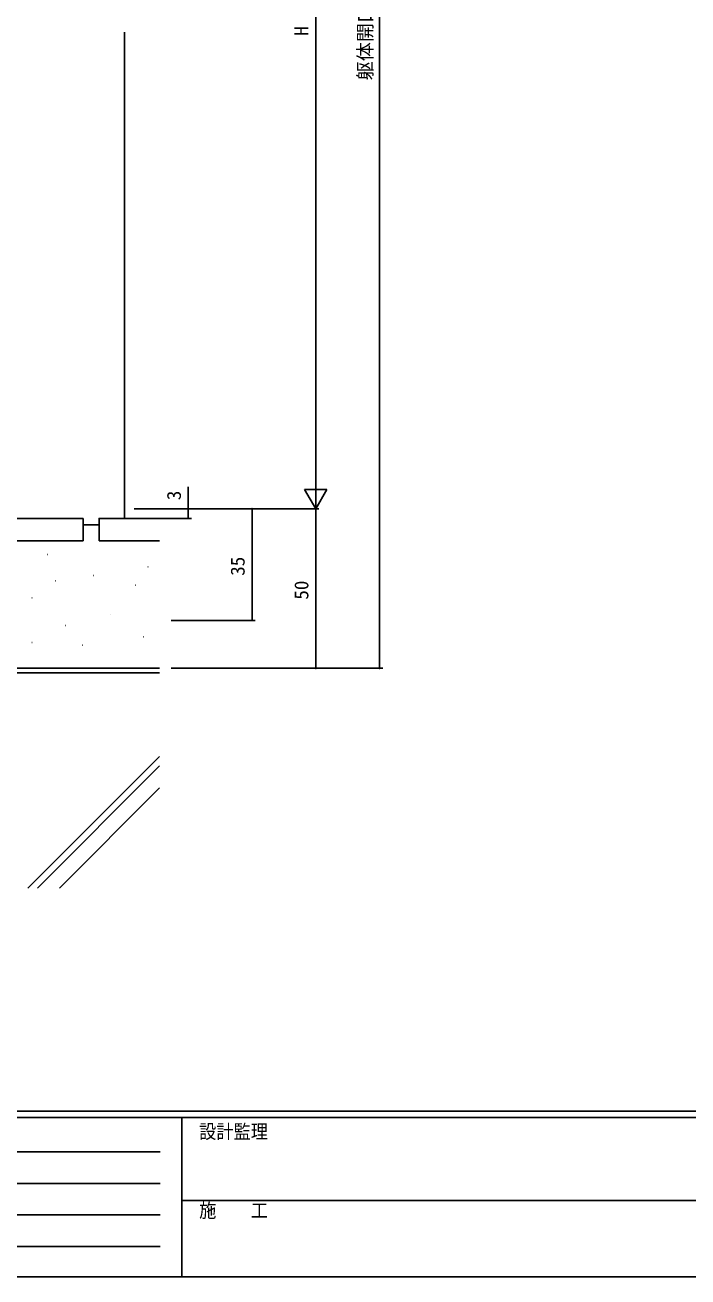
# Model space of a CAD drawing. Units: millimetres, scale not verified. Extents: x -1466 to 567, y -403 to 403.
# Drawn here: x -243.9 to -35.9, y -403 to -10.2 of the extents above; entities that cross this region are included whole.
import ezdxf
from ezdxf.enums import TextEntityAlignment as Align

# ---------------------------------------------------------------- set-up
doc = ezdxf.new("R2010")
doc.units = ezdxf.units.MM
doc.header["$LTSCALE"] = 2
for name, color, linetype in [('0-5_YKK_D', 6, 'Continuous'), ('0-6_YKK_ZWAK', 7, 'Continuous'), ('0-7_YSS_K', 3, 'Continuous')]:
    doc.layers.add(name, color=color, linetype=linetype)
doc.styles.add('ＭＳ ゴシック', font='')
doc.styles.get('ＭＳ ゴシック').set_extended_font_data('MS Gothic')

msp = doc.modelspace()

# ---------------------------------------------------------------- linework, layer by layer
at = {"layer": '0-5_YKK_D'}
for p, q in [((-132.7, 207.999), (-132.7, -211.998)), ((-152.7, 130.999), (-152.7, -155.001)), ((-152.7, -162.001), (-152.7, -149.877)), ((-152.7, -162.001), (-156.2, -155.939)), ((-149.2, -155.939), (-156.2, -155.939)), ((-152.7, -162.001), (-149.2, -155.939)), ((-209.7, -162.001), (-151.7, -162.001)), ((-209.7, -162.001), (-191.7, -162.001)), ((-198.122, -162.001), (-171.7, -162.001)), ((-198.122, -162.001), (-151.7, -162.001)), ((-172.7, -162.001), (-172.7, -197.001)), ((-152.7, -162.001), (-152.7, -211.998)), ((-209.7, -165.001), (-191.7, -165.001)), ((-198.122, -197.001), (-171.7, -197.001)), ((-198.122, -211.998), (-151.7, -211.998)), ((-198.122, -211.998), (-131.7, -211.998))]:
    msp.add_line(p, q, dxfattribs=at)
msp.add_lwpolyline([(-192.7, -165.001), (-192.7, -162.001), (-192.7, -155.101)], dxfattribs=at)
for centre, start, end in [((-192.7, -162.001), 90, 270), ((-192.7, -165.001), 90, 270), ((-192.7, -162.001), 270, 90), ((-192.7, -165.001), 270, 90), ((-172.7, -162.001), 90, 270), ((-172.7, -162.001), 270, 90), ((-172.7, -197.001), 90, 270), ((-172.7, -197.001), 270, 90), ((-152.7, -211.998), 90, 270), ((-152.7, -211.998), 270, 90), ((-132.7, -211.998), 90, 270), ((-132.7, -211.998), 270, 90)]:
    msp.add_arc(centre, 0.106, start, end, dxfattribs=at)
at = {"layer": '0-6_YKK_ZWAK'}
for p, q in [((537.3, -351), (-562.7, -351)), ((483.3, -353), (-562.7, -353)), ((-194.7, -353), (-194.7, -403)), ((-556.13, -363.732), (-201.57, -363.732)), ((-556.13, -373.63), (-201.57, -373.63)), ((-194.7, -378.999), (-10.7, -378.999)), ((-556.13, -383.528), (-201.57, -383.528)), ((-556.13, -393.426), (-201.57, -393.426)), ((-562.7, -403), (483.3, -403))]:
    msp.add_line(p, q, dxfattribs=at)
at = {"layer": '0-7_YSS_K'}
for p, q in [((-212.7, -165.001), (-212.7, -12.501)), ((-270.7, -165.001), (-225.7, -165.001)), ((-225.7, -172.001), (-225.7, -165.001)), ((-225.7, -167.001), (-220.7, -167.001)), ((-270.7, -172.001), (-225.7, -172.001)), ((-220.7, -172.001), (-201.746, -172.001)), ((-237.01, -176.311), (-236.91, -176.311)), ((-205.434, -180.255), (-205.334, -180.255)), ((-222.538, -182.884), (-222.438, -182.884)), ((-234.379, -184.637), (-234.279, -184.637)), ((-209.381, -185.952), (-209.281, -185.952)), ((-209.381, -185.952), (-209.281, -185.952)), ((-241.835, -189.896), (-241.735, -189.896)), ((-217.275, -195.155), (-217.175, -195.155)), ((-231.309, -198.661), (-231.209, -198.661)), ((-241.835, -203.92), (-241.735, -203.92)), ((-206.75, -202.167), (-206.65, -202.167)), ((-226.046, -204.797), (-225.946, -204.797)), ((-243.044, -281), (-201.735, -239.691)), ((-240.074, -281), (-201.734, -242.66)), ((-233.144, -281), (-201.731, -249.586))]:
    msp.add_line(p, q, dxfattribs=at)
for points in [[(-220.7, -172.001), (-220.7, -165.001), (-201.746, -165.001)], [(-465.47, -212.001), (-432.7, -211.998), (-272.7, -211.998), (-201.746, -211.998)], [(-465.47, -213.498), (-434.2, -213.498), (-271.2, -213.498), (-201.746, -213.498)]]:
    msp.add_lwpolyline(points, dxfattribs=at)

# ---------------------------------------------------------------- texts
at = {"layer": '0-5_YKK_D', "style": 'ＭＳ ゴシック'}
for s, p in [('躯体開口高=H+120', (-133.7, -27.6)), ('H', (-153.7, -13.601)), ('3', (-193.7, -159.301)), ('35', (-173.7, -183.021)), ('50', (-153.7, -190.52))]:
    msp.add_text(s, height=4.399, rotation=90, dxfattribs=at).set_placement(p, align=Align.BOTTOM_LEFT)
at = {"layer": '0-6_YKK_ZWAK', "style": 'ＭＳ ゴシック', "width": 0.9}
for s, p in [('設計監理', (-189.315, -360.904)), ('施\u3000\u3000工', (-189.315, -385.649))]:
    msp.add_text(s, height=4.399, dxfattribs=at).set_placement(p, align=Align.BOTTOM_LEFT)

doc.saveas('drawing.dxf')
